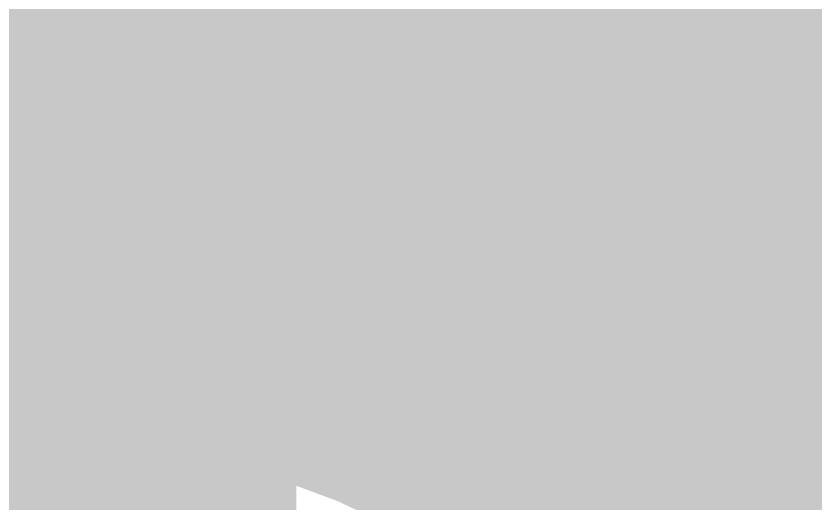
# Model space of a CAD drawing. Header units: inches. Extents: x 1.08 to 4.97, y 2.49 to 3.89.
# Drawn here: x 2.38268 to 2.41778, y 2.81397 to 2.83537 of the extents above; entities that cross this region are included whole.
import ezdxf

# ---------------------------------------------------------------- set-up
doc = ezdxf.new("R2010")
doc.units = ezdxf.units.IN
doc.header["$MEASUREMENT"] = 0
for name, color, linetype in [('Bottom', 5, 'Continuous'), ('Bottom Overlay', 54, 'Continuous'), ('Bottom Solder', 6, 'Continuous'), ('Mechanical 16', 56, 'Continuous'), ('Multi-Layer', 9, 'Continuous'), ('Top', 1, 'Continuous'), ('Top Overlay', 2, 'Continuous'), ('Top Solder', 216, 'Continuous')]:
    doc.layers.add(name, color=color, linetype=linetype)

# ---------------------------------------------------------------- blocks, each defined once
blk = doc.blocks.new('JMP_3_PTH_180_139')
at = {"layer": 'Bottom'}
h = blk.add_hatch(color=5, dxfattribs=at)
edge = h.paths.add_edge_path()
edge.add_arc((0.1, 0), 0.035, 0, 360)
at = {"layer": 'Bottom Solder'}
h = blk.add_hatch(color=6, dxfattribs=at)
edge = h.paths.add_edge_path()
edge.add_arc((0.1, 0), 0.036, 0, 360)
at = {"layer": 'Multi-Layer'}
h = blk.add_hatch(color=9, dxfattribs=at)
edge = h.paths.add_edge_path()
edge.add_arc((0.1, 0), 0.035, 0, 360)
at = {"layer": 'Top'}
h = blk.add_hatch(color=1, dxfattribs=at)
edge = h.paths.add_edge_path()
edge.add_arc((0.1, 0), 0.035, 0, 360)
at = {"layer": 'Top Solder'}
h = blk.add_hatch(color=216, dxfattribs=at)
edge = h.paths.add_edge_path()
edge.add_arc((0.1, 0), 0.036, 0, 360)
at = {"layer": 'Mechanical 16'}
blk.add_lwpolyline([(-0.149606, -0.051181, 0.01, 0.01, 0), (0.149606, -0.051181, 0.01, 0.01, 0)], format="xyseb", dxfattribs=at)
at = {"layer": 'Top Overlay'}
blk.add_lwpolyline([(-0.15, -0.05, 0.01, 0.01, 0), (0.15, -0.05, 0.01, 0.01, 0)], format="xyseb", dxfattribs=at)
blk = doc.blocks.new('TP_B_157')
at = {"layer": 'Bottom Overlay'}
for points in [[(0.029, 0, 0.006, 0.006, 1), (-0.029, 0, 0.006, 0.006, 1)], [(-0.0305, 0, 0.003, 0.003, 1), (-0.0275, 0, 0.003, 0.003, 1)]]:
    blk.add_lwpolyline(points, format="xyseb", close=True, dxfattribs=at)

msp = doc.modelspace()

# ---------------------------------------------------------------- hatches: boundary and pattern name
at = {"layer": 'Bottom'}
for points in [[(2.38404, 2.82), (2.382274, 2.81995), (2.380633, 2.8198), (2.379115, 2.81955), (2.377721, 2.8192), (2.376451, 2.81875), (2.375305, 2.8182), (2.374282, 2.81755), (2.373383, 2.8168), (2.372607, 2.81595), (2.371956, 2.815), (2.371956, 2.835), (2.372607, 2.83405), (2.373383, 2.8332), (2.374282, 2.83245), (2.375305, 2.8318), (2.376451, 2.83125), (2.377721, 2.8308), (2.379115, 2.83045), (2.380633, 2.8302), (2.382274, 2.83005), (2.38404, 2.83)], [(2.399618, 2.830276), (2.400715, 2.830288), (2.403342, 2.83048), (2.403997, 2.830595), (2.404542, 2.830735), (2.404977, 2.8309), (2.405301, 2.831092), (2.405515, 2.831309), (2.405619, 2.831551), (2.40552, 2.818992), (2.40542, 2.819236), (2.405212, 2.819454), (2.404895, 2.819647), (2.404468, 2.819813), (2.403932, 2.819955), (2.403288, 2.82007), (2.402534, 2.82016), (2.400699, 2.820263), (2.399618, 2.820276)]]:
    msp.add_hatch(color=5, dxfattribs=at).paths.add_polyline_path(points)
at = {"layer": 'Top'}
msp.add_hatch(color=1, dxfattribs=at).paths.add_polyline_path([(2.385328, 2.834551), (2.388248, 2.834705), (2.391187, 2.835165), (2.394145, 2.835932), (2.397122, 2.837006), (2.400119, 2.838386), (2.403135, 2.840073), (2.406171, 2.842068), (2.409226, 2.844368), (2.4123, 2.846976), (2.415394, 2.849891), (2.414622, 2.800897), (2.41165, 2.803871), (2.408681, 2.806532), (2.405715, 2.808881), (2.402751, 2.810916), (2.399791, 2.812638), (2.396834, 2.814047), (2.39388, 2.815142), (2.390928, 2.815925), (2.38798, 2.816395), (2.385035, 2.816551)])

# ---------------------------------------------------------------- linework, layer by layer
at = {"layer": 'Bottom'}
for points in [[(2.399343, 2.825, 0.01, 0.01, 0), (2.399618, 2.825276, 0.01, 0.01, 0)], [(2.399618, 2.825276, 0.01, 0.01, 0), (2.439724, 2.825276, 0.01, 0.01, 0)], [(2.355, 2.825, 0.01, 0.01, 0), (2.399343, 2.825, 0.01, 0.01, 0)]]:
    msp.add_lwpolyline(points, format="xyseb", dxfattribs=at)
for points in [[(2.397118, 2.825276, 0.005, 0.005, 1), (2.402118, 2.825276, 0.005, 0.005, 1)], [(2.397118, 2.825276, 0.005, 0.005, 1), (2.402118, 2.825276, 0.005, 0.005, 1)], [(2.396843, 2.825, 0.005, 0.005, 1), (2.401843, 2.825, 0.005, 0.005, 1)], [(2.396843, 2.825, 0.005, 0.005, 1), (2.401843, 2.825, 0.005, 0.005, 1)]]:
    msp.add_lwpolyline(points, format="xyseb", close=True, dxfattribs=at)
at = {"layer": 'Top'}
msp.add_lwpolyline([(2.350039, 2.825551, 0.018, 0.018, 0), (2.439449, 2.825551, 0.018, 0.018, 0)], format="xyseb", dxfattribs=at)

# ---------------------------------------------------------------- block references
for name, p, rotation in [('JMP_3_PTH_180_139', (2.44, 2.925), 270), ('TP_B_157', (2.355, 2.825), 180)]:
    msp.add_blockref(name, p, dxfattribs=dict(rotation=rotation))

doc.saveas('drawing.dxf')
